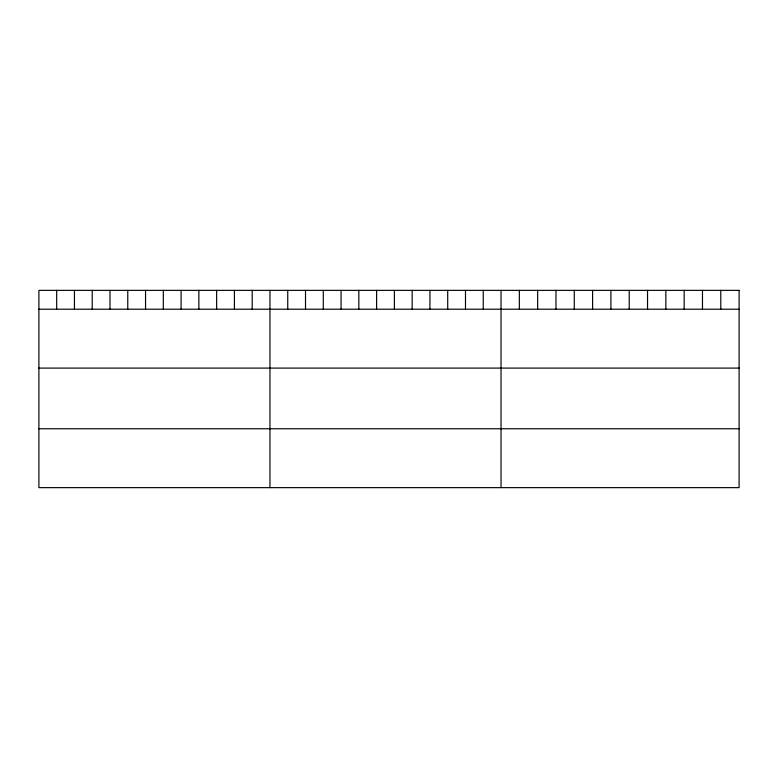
<?xml version="1.0" encoding="UTF-8"?>
<svg xmlns="http://www.w3.org/2000/svg" width="778" height="778" viewBox="0 0 778 778"><rect width="100%" height="100%" fill="white"/><g stroke="black" fill="none" stroke-linecap="round" stroke-linejoin="round"><path stroke-width="1.17" d="M38.9 309.206L739.1 309.206M38.9 368.091L739.1 368.091M38.9 428.756L739.1 428.756M720.788 290.359L720.788 309.206M702.476 290.359L702.476 309.206M684.163 290.359L684.163 309.206M665.851 290.359L665.851 309.206M647.539 290.359L647.539 309.206M629.227 290.359L629.227 309.206M610.905 290.359L610.905 309.206M592.593 290.359L592.593 309.206M574.281 290.359L574.281 309.206M555.969 290.359L555.969 309.206M537.656 290.359L537.656 309.206M519.344 290.359L519.344 309.206M501.032 290.359L501.032 487.641M483.255 290.359L483.255 309.206M465.487 290.359L465.487 309.206M447.71 290.359L447.71 309.206M429.933 290.359L429.933 309.206M412.165 290.359L412.165 309.206M394.388 290.359L394.388 309.206M376.61 290.359L376.61 309.206M358.833 290.359L358.833 309.206M341.065 290.359L341.065 309.206M323.288 290.359L323.288 309.206M305.511 290.359L305.511 309.206M287.743 290.359L287.743 309.206M269.966 290.359L269.966 487.641M252.189 290.359L252.189 309.206M234.421 290.359L234.421 309.206M216.644 290.359L216.644 309.206M198.867 290.359L198.867 309.206M181.099 290.359L181.099 309.206M163.322 290.359L163.322 309.206M145.544 290.359L145.544 309.206M127.767 290.359L127.767 309.206M109.999 290.359L109.999 309.206M92.222 290.359L92.222 309.206M74.445 290.359L74.445 309.206M56.677 290.359L56.677 309.206M739.1 290.359L38.9 290.359L38.9 487.641L739.1 487.641L739.1 290.359"/></g></svg>
